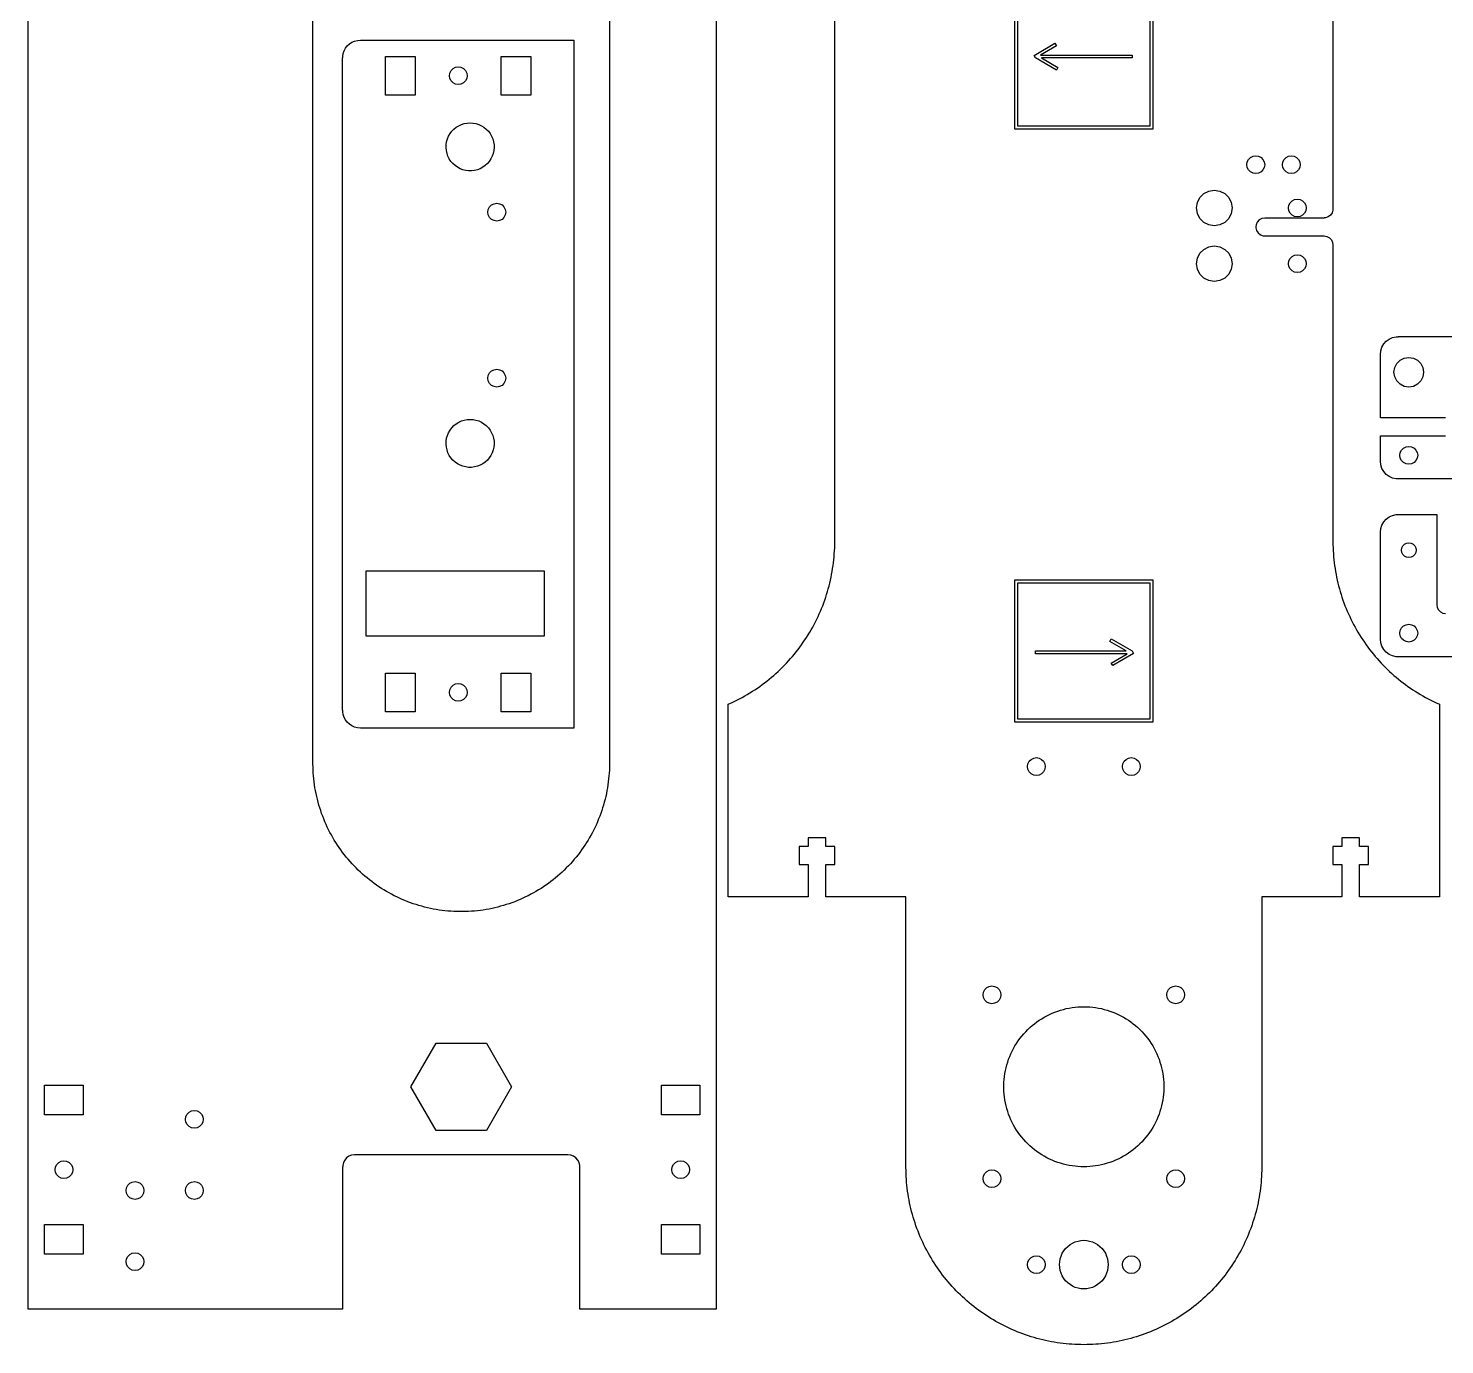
# Model space of a CAD drawing. Extents: x 0 to 1394, y 0 to 480.
# Drawn here: x 905.1 to 1144, y 5.1 to 227.1 of the extents above; entities that cross this region are included whole.
import ezdxf

# ---------------------------------------------------------------- set-up
doc = ezdxf.new("R2010")
doc.units = 0
doc.layers.add('Layer_1', color=7, linetype='CONTINUOUS')

msp = doc.modelspace()

# ---------------------------------------------------------------- linework, layer by layer
at = {"layer": 'Layer_1', "color": 7}
for points in [[(905.141107, 11.137237), (905.141107, 433.137251), (958.141114, 433.137251), (958.141114, 409.137251), (958.156072, 409.137251), (958.1561, 408.89625), (958.271106, 408.428252), (958.495106, 408.00125), (958.815089, 407.640251), (959.212091, 407.36625), (959.662094, 407.195251), (960.14111, 407.137252), (996.141095, 407.137252), (996.621098, 407.195251), (997.071102, 407.36625), (997.471095, 407.640251), (997.791107, 408.00125), (998.011099, 408.428252), (998.1311, 408.89625), (998.1311, 409.137251), (998.140978, 409.137251)], [(998.141091, 409.137251), (998.141091, 433.137251), (1021.141101, 433.137251), (1021.141101, 11.137237), (998.141091, 11.137237), (998.141091, 35.137245), (998.131213, 35.137245)], [(953.141096, 103.038247), (953.141096, 103.163243), (953.141096, 341.11125)], [(1003.141109, 341.485251), (1003.141109, 341.11125), (1003.141109, 103.163243), (1003.141109, 103.038247), (1003.131231, 102.540237)], [(1125.141091, 304.01225), (1125.141091, 303.63725), (1125.141091, 196.63725), (1125.141091, 196.63725), (1125.141091, 196.56725), (1125.141091, 196.496251), (1125.02109, 196.034251), (1124.751116, 195.62125), (1124.361113, 195.31825), (1123.901091, 195.157251), (1123.651098, 195.157251), (1123.651098, 195.137241), (1113.65109, 195.13725), (1113.161096, 195.056252), (1112.731102, 194.821251), (1112.391109, 194.457249), (1112.201117, 194.005251), (1112.171089, 193.63725), (1112.161211, 193.51325)], [(1041.141089, 140.51225), (1041.141089, 140.637246), (1041.141089, 250.637252), (1041.150967, 250.637252)], [(958.151105, 222.137252), (958.151105, 222.385252), (958.23309, 222.873251), (958.394098, 223.342251), (958.630092, 223.77825), (958.934102, 224.169252), (959.298112, 224.50425), (959.713092, 224.775251), (960.167103, 224.974252), (960.647106, 225.096251), (961.141108, 225.137252), (997.141093, 225.137252), (997.141093, 109.137238), (961.141108, 109.137238), (960.647106, 109.178245), (960.167103, 109.30025), (959.713092, 109.499245), (959.298112, 109.770263), (958.934102, 110.105261), (958.630092, 110.496251), (958.394098, 110.932256), (958.23309, 111.401253), (958.151105, 111.889244), (958.151105, 112.137261), (958.141227, 112.137261)], [(958.141114, 112.137261), (958.141114, 222.137252), (958.150992, 222.137252)], [(965.391093, 215.887252), (965.391093, 222.38725), (970.391111, 222.38725), (970.391111, 215.887252), (965.391093, 215.887252)], [(984.891096, 215.887252), (984.891096, 222.38725), (989.891114, 222.38725), (989.891114, 215.887252), (984.891096, 215.887252)], [(976.141106, 219.13725), (976.214089, 219.601251), (976.42711, 220.019251), (976.759117, 220.351251), (977.177116, 220.56425), (977.641089, 220.637252), (978.105091, 220.56425), (978.52309, 220.351251), (978.855096, 220.019251), (979.06809, 219.601251), (979.1411, 219.13725), (979.06809, 218.673251), (978.855096, 218.255252), (978.52309, 217.923251), (978.105091, 217.710252), (977.641089, 217.63725), (977.177116, 217.710252), (976.759117, 217.923251), (976.42711, 218.255252), (976.214089, 218.673251), (976.141106, 219.13725)], [(975.593116, 207.012252), (975.608073, 207.511252), (975.685092, 208.00325), (975.821095, 208.483251), (976.01611, 208.942251), (976.265115, 209.374252), (976.565089, 209.77225), (976.913097, 210.130252), (977.301096, 210.44325), (977.725107, 210.705251), (978.178102, 210.914251), (978.65311, 211.065251), (979.143104, 211.156251), (979.641114, 211.18725), (980.139095, 211.156251), (980.629117, 211.065251), (981.104097, 210.914251), (981.557092, 210.705251), (981.981103, 210.44325), (982.369102, 210.130252), (982.71711, 209.77225), (983.017112, 209.374252), (983.266089, 208.942251), (983.461104, 208.483251), (983.597107, 208.00325), (983.674097, 207.511252), (983.689055, 207.012252), (983.643109, 206.516252), (983.536091, 206.02925), (983.371104, 205.558252), (983.148092, 205.11225), (982.873094, 204.696252), (982.549103, 204.318252), (982.180098, 203.982249), (981.773105, 203.69425), (981.334108, 203.45825), (980.869091, 203.278252), (980.385108, 203.15625), (979.89009, 203.09525), (979.392109, 203.09525), (978.897091, 203.15625), (978.413108, 203.278252), (977.948091, 203.45825), (977.509094, 203.69425), (977.102101, 203.982249), (976.733096, 204.318252), (976.409105, 204.696252), (976.134107, 205.11225), (975.911095, 205.558252), (975.746108, 206.02925), (975.63909, 206.516252), (975.593116, 207.012252)], [(1110.641106, 204.137252), (1110.711097, 204.60125), (1110.931117, 205.01925), (1111.261091, 205.35125), (1111.681094, 205.564252), (1112.141117, 205.637251), (1112.601111, 205.564252), (1113.021114, 205.35125), (1113.351116, 205.01925), (1113.571108, 204.60125), (1113.6411, 204.137252), (1113.571108, 203.67325), (1113.351116, 203.255251), (1113.021114, 202.92325), (1112.601111, 202.710251), (1112.141117, 202.637252), (1111.681094, 202.710251), (1111.261091, 202.92325), (1110.931117, 203.255251), (1110.711097, 203.67325), (1110.641106, 204.137252)], [(1116.641094, 204.137252), (1116.711113, 204.60125), (1116.931105, 205.01925), (1117.261108, 205.35125), (1117.681111, 205.564252), (1118.141105, 205.637251), (1118.601099, 205.564252), (1119.021102, 205.35125), (1119.351104, 205.01925), (1119.571096, 204.60125), (1119.641116, 204.137252), (1119.571096, 203.67325), (1119.351104, 203.255251), (1119.021102, 202.92325), (1118.601099, 202.710251), (1118.141105, 202.637252), (1117.681111, 202.710251), (1117.261108, 202.92325), (1116.931105, 203.255251), (1116.711113, 203.67325), (1116.641094, 204.137252)], [(1102.141108, 196.837252), (1102.29111, 197.76425), (1102.711113, 198.600252), (1103.381108, 199.26425), (1104.211096, 199.690251), (1105.141102, 199.837252), (1106.071109, 199.690251), (1106.901097, 199.26425), (1107.571092, 198.600252), (1107.991095, 197.76425), (1108.141096, 196.837252), (1107.991095, 195.910251), (1107.571092, 195.074252), (1106.901097, 194.410251), (1106.071109, 193.984251), (1105.141102, 193.837252), (1104.211096, 193.984251), (1103.381108, 194.410251), (1102.711113, 195.074252), (1102.29111, 195.910251), (1102.141108, 196.837252)], [(1117.641092, 196.837252), (1117.711111, 197.301251), (1117.931103, 197.71925), (1118.261106, 198.051251), (1118.681109, 198.264252), (1119.141103, 198.337252), (1119.601097, 198.264252), (1120.0211, 198.051251), (1120.351102, 197.71925), (1120.571094, 197.301251), (1120.641114, 196.837252), (1120.571094, 196.37325), (1120.351102, 195.955251), (1120.0211, 195.623251), (1119.601097, 195.410252), (1119.141103, 195.337249), (1118.681109, 195.410252), (1118.261106, 195.623251), (1117.931103, 195.955251), (1117.711111, 196.37325), (1117.641092, 196.837252)], [(982.641108, 196.137251), (982.71409, 196.601252), (982.927112, 197.019251), (983.25909, 197.351252), (983.677117, 197.564251), (984.14109, 197.63725), (984.605092, 197.564251), (985.023091, 197.351252), (985.355098, 197.019251), (985.568091, 196.601252), (985.641102, 196.137251), (985.568091, 195.673252), (985.355098, 195.25525), (985.023091, 194.923252), (984.605092, 194.71025), (984.14109, 194.637251), (983.677117, 194.71025), (983.25909, 194.923252), (982.927112, 195.25525), (982.71409, 195.673252), (982.641108, 196.137251)], [(1112.161098, 193.51325), (1112.281099, 193.034257), (1112.551101, 192.621253), (1112.941104, 192.318259), (1113.401098, 192.157251), (1113.65109, 192.157251), (1113.65109, 192.137213), (1123.651098, 192.137242), (1124.141093, 192.056244), (1124.571115, 191.821266), (1124.911108, 191.457255), (1125.1011, 191.005248), (1125.141091, 190.637259), (1125.141091, 190.637259), (1125.141091, 140.637246), (1125.141091, 140.51225), (1125.150968, 140.012265)], [(1102.141108, 187.437254), (1102.29111, 188.364241), (1102.711113, 189.20024), (1103.381108, 189.864252), (1104.211096, 190.290238), (1105.141102, 190.437248), (1106.071109, 190.290238), (1106.901097, 189.864252), (1107.571092, 189.20024), (1107.991095, 188.364241), (1108.141096, 187.437254), (1107.991095, 186.510239), (1107.571092, 185.67424), (1106.901097, 185.010256), (1106.071109, 184.584241), (1105.141102, 184.43726), (1104.211096, 184.584241), (1103.381108, 185.010256), (1102.711113, 185.67424), (1102.29111, 186.510239), (1102.141108, 187.437254)], [(1117.641092, 187.437254), (1117.711111, 187.901255), (1117.931103, 188.319255), (1118.261106, 188.651261), (1118.681109, 188.864254), (1119.141103, 188.937265), (1119.601097, 188.864254), (1120.0211, 188.651261), (1120.351102, 188.319255), (1120.571094, 187.901255), (1120.641114, 187.437254), (1120.571094, 186.973252), (1120.351102, 186.555253), (1120.0211, 186.223247), (1119.601097, 186.010254), (1119.141103, 185.937243), (1118.681109, 186.010254), (1118.261106, 186.223247), (1117.931103, 186.555253), (1117.711111, 186.973252), (1117.641092, 187.437254)], [(1144.141109, 161.437249), (1133.141103, 161.437249), (1133.141103, 172.137253), (1133.211094, 172.761247), (1133.401114, 173.357244), (1133.711107, 173.900239), (1134.13111, 174.366245), (1134.641114, 174.73525), (1135.21109, 174.990238), (1135.831104, 175.121245), (1136.141097, 175.121245), (1136.141097, 175.137332), (1149.141099, 175.137247)], [(982.641108, 168.137261), (982.71409, 168.601263), (982.927112, 169.019262), (983.25909, 169.35124), (983.677117, 169.564262), (984.14109, 169.637244), (984.605092, 169.564262), (985.023091, 169.35124), (985.355098, 169.019262), (985.568091, 168.601263), (985.641102, 168.137261), (985.568091, 167.67326), (985.355098, 167.255261), (985.023091, 166.923254), (984.605092, 166.710261), (984.14109, 166.63725), (983.677117, 166.710261), (983.25909, 166.923254), (982.927112, 167.255261), (982.71409, 167.67326), (982.641108, 168.137261)], [(1135.441101, 169.137259), (1135.561102, 169.910238), (1135.921105, 170.606254), (1136.471099, 171.160257), (1137.171095, 171.515236), (1137.94111, 171.63724), (1138.711097, 171.515236), (1139.411093, 171.160257), (1139.961116, 170.606254), (1140.32109, 169.910238), (1140.441091, 169.137259), (1140.32109, 168.364253), (1139.961116, 167.668265), (1139.411093, 167.114262), (1138.711097, 166.759255), (1137.94111, 166.63725), (1137.171095, 166.759255), (1136.471099, 167.114262), (1135.921105, 167.668265), (1135.561102, 168.364253), (1135.441101, 169.137259)], [(975.593116, 157.012259), (975.608073, 157.511256), (975.685092, 158.003254), (975.821095, 158.483258), (976.01611, 158.942236), (976.265115, 159.374261), (976.565089, 159.772251), (976.913097, 160.13025), (977.301096, 160.443263), (977.725107, 160.70525), (978.178102, 160.914263), (978.65311, 161.065252), (979.143104, 161.156241), (979.641114, 161.187257), (980.139095, 161.156241), (980.629117, 161.065252), (981.104097, 160.914263), (981.557092, 160.70525), (981.981103, 160.443263), (982.369102, 160.13025), (982.71711, 159.772251), (983.017112, 159.374261), (983.266089, 158.942236), (983.461104, 158.483258), (983.597107, 158.003254), (983.674097, 157.511256), (983.689055, 157.012259), (983.643109, 156.516253), (983.536091, 156.029251), (983.371104, 155.55825), (983.148092, 155.112254), (982.873094, 154.696259), (982.549103, 154.31825), (982.180098, 153.982265), (981.773105, 153.694257), (981.334108, 153.458263), (980.869091, 153.278261), (980.385108, 153.156257), (979.89009, 153.09524), (979.392109, 153.09524), (978.897091, 153.156257), (978.413108, 153.278261), (977.948091, 153.458263), (977.509094, 153.694257), (977.102101, 153.982265), (976.733096, 154.31825), (976.409105, 154.696259), (976.134107, 155.112254), (975.911095, 155.55825), (975.746108, 156.029251), (975.63909, 156.516253), (975.593116, 157.012259)], [(1133.141103, 154.137261), (1133.141103, 158.437255), (1144.141109, 158.437255)], [(1136.441099, 155.137259), (1136.51109, 155.601261), (1136.731111, 156.01926), (1137.061113, 156.351266), (1137.481116, 156.564259), (1137.94111, 156.637242), (1138.401104, 156.564259), (1138.821107, 156.351266), (1139.15111, 156.01926), (1139.371102, 155.601261), (1139.441093, 155.137259), (1139.371102, 154.673258), (1139.15111, 154.255258), (1138.821107, 153.923252), (1138.401104, 153.710259), (1137.94111, 153.637248), (1137.481116, 153.710259), (1137.061113, 153.923252), (1136.731111, 154.255258), (1136.51109, 154.673258), (1136.441099, 155.137259)], [(1149.141099, 151.137154), (1136.141097, 151.137239), (1136.141097, 151.153326), (1135.831104, 151.153241), (1135.21109, 151.284249), (1134.641114, 151.539236), (1134.13111, 151.908242), (1133.711107, 152.374247), (1133.401114, 152.917243), (1133.211094, 153.51324), (1133.141103, 154.137261)], [(1133.141103, 124.137265), (1133.141103, 142.137257), (1133.211094, 142.76125), (1133.401114, 143.357247), (1133.711107, 143.900243), (1134.13111, 144.366248), (1134.641114, 144.735254), (1135.21109, 144.990241), (1135.831104, 145.121249), (1136.141097, 145.121249), (1136.141097, 145.137336), (1142.671098, 145.137251), (1142.641098, 144.93724), (1142.641098, 129.937242), (1142.711089, 129.47324), (1142.93111, 129.055241), (1143.261112, 128.723263), (1143.681115, 128.510242), (1144.141109, 128.437259)], [(1023.141097, 80.637253), (1023.141097, 113.143242), (1023.281108, 113.204258), (1023.741102, 113.410252), (1024.191105, 113.623245), (1024.641108, 113.845241), (1025.081093, 114.073249), (1025.521105, 114.309243), (1025.96109, 114.553252), (1026.391112, 114.803245), (1026.821106, 115.061252), (1027.241109, 115.326259), (1027.661112, 115.598265), (1028.081115, 115.877241), (1028.491099, 116.162257), (1028.901112, 116.455261), (1029.291114, 116.754247), (1029.691108, 117.06026), (1030.081111, 117.373245), (1030.471114, 117.691253), (1030.851098, 118.017248), (1031.221091, 118.348238), (1031.591113, 118.686255), (1031.951115, 119.030256), (1032.31109, 119.38024), (1032.661102, 119.735247), (1033.011114, 120.097254), (1033.341116, 120.464255), (1033.681109, 120.83724), (1034.011112, 121.215249), (1034.321105, 121.59924), (1034.641116, 121.988255), (1034.951109, 122.382266), (1035.251112, 122.782259), (1035.541095, 123.186261), (1035.831106, 123.595257), (1036.111099, 124.009249), (1036.381101, 124.427248), (1036.651103, 124.850243), (1036.911114, 125.278261), (1037.161107, 125.709243), (1037.411099, 126.145248), (1037.651101, 126.58526), (1037.881112, 127.028265), (1038.101104, 127.476236), (1038.311106, 127.927255), (1038.521108, 128.382254), (1038.72109, 128.840244), (1038.921101, 129.301254), (1039.101102, 129.765256), (1039.281104, 130.233237), (1039.451114, 130.703249), (1039.611106, 131.176254), (1039.761107, 131.65225), (1039.911108, 132.131237), (1040.051091, 132.611241), (1040.18111, 133.094236), (1040.301111, 133.579263), (1040.411093, 134.066238), (1040.521104, 134.555244), (1040.611104, 135.045238), (1040.701105, 135.537236), (1040.781115, 136.03025), (1040.861097, 136.52524), (1040.921097, 137.021245), (1040.981098, 137.518239), (1041.021117, 138.01526), (1041.061108, 138.514257), (1041.101098, 139.013255), (1041.121136, 139.512252), (1041.130986, 140.012265)], [(1041.131099, 140.012265), (1041.140976, 140.51225)], [(1125.1611, 139.512252), (1125.181138, 139.013255), (1125.221101, 138.514257), (1125.261092, 138.01526), (1125.301111, 137.518239), (1125.361111, 137.021245), (1125.421112, 136.52524), (1125.501093, 136.03025), (1125.581103, 135.537236), (1125.671104, 135.045238), (1125.761105, 134.555244), (1125.871115, 134.066238), (1125.981097, 133.579263), (1126.101098, 133.094236), (1126.231089, 132.611241), (1126.3711, 132.131237), (1126.521101, 131.65225), (1126.671102, 131.176254), (1126.831094, 130.703249), (1127.001104, 130.233237), (1127.181106, 129.765256), (1127.361107, 129.301254), (1127.56109, 128.840244), (1127.761101, 128.382254), (1127.971102, 127.927255), (1128.181104, 127.476236), (1128.401096, 127.028265), (1128.641098, 126.58526), (1128.871109, 126.145248), (1129.121101, 125.709243), (1129.371094, 125.278261), (1129.631105, 124.850243), (1129.901107, 124.427248), (1130.171109, 124.009249), (1130.451102, 123.595257), (1130.741113, 123.186261), (1131.031097, 122.782259), (1131.331099, 122.382238), (1131.641092, 121.988255), (1131.961104, 121.59924), (1132.271096, 121.215249), (1132.601099, 120.83724), (1132.941092, 120.464255), (1133.271094, 120.097254), (1133.621106, 119.735247), (1133.97109, 119.38024), (1134.331093, 119.030256), (1134.691096, 118.686255), (1135.061117, 118.348238), (1135.43111, 118.017248), (1135.811094, 117.691253), (1136.201097, 117.373245), (1136.5911, 117.06026), (1136.991094, 116.754247), (1137.391116, 116.455261), (1137.791109, 116.162257), (1138.201093, 115.877241), (1138.621096, 115.598265), (1139.0411, 115.326259), (1139.461103, 115.061252), (1139.891096, 114.803245), (1140.32109, 114.553252), (1140.761103, 114.309243), (1141.201116, 114.073249), (1141.6411, 113.845241), (1142.091103, 113.623245), (1142.541107, 113.410252), (1143.001101, 113.204258), (1143.141111, 113.143242), (1143.141111, 80.637253), (1129.641096, 80.637253), (1129.641096, 86.137256), (1131.141107, 86.137256), (1131.141107, 89.13725), (1129.641096, 89.13725), (1129.641096, 90.637261), (1126.641102, 90.637261), (1126.641102, 89.13725), (1125.141091, 89.13725), (1125.141091, 86.137256), (1126.641102, 86.137256), (1126.641102, 80.637253), (1113.141115, 80.637253), (1113.141115, 35.012249), (1113.131237, 34.512236)], [(1125.15111, 140.012265), (1125.160987, 139.512252)], [(1136.691092, 139.137263), (1136.751092, 139.523258), (1136.931093, 139.872254), (1137.211114, 140.148239), (1137.551107, 140.326237), (1137.94111, 140.387253), (1138.331113, 140.326237), (1138.681097, 140.148239), (1138.951099, 139.872254), (1139.1311, 139.523258), (1139.191101, 139.137263), (1139.1311, 138.751239), (1138.951099, 138.402243), (1138.681097, 138.126258), (1138.331113, 137.948261), (1137.94111, 137.887244), (1137.551107, 137.948261), (1137.211114, 138.126258), (1136.931093, 138.402243), (1136.751092, 138.751239), (1136.691092, 139.137263)], [(962.141106, 124.63725), (962.141106, 135.637256), (992.141103, 135.637256), (992.141103, 124.63725), (962.141106, 124.63725)], [(1136.441099, 125.137263), (1136.51109, 125.601236), (1136.731111, 126.019235), (1137.061113, 126.351242), (1137.481116, 126.564263), (1137.94111, 126.637246), (1138.401104, 126.564263), (1138.821107, 126.351242), (1139.15111, 126.019235), (1139.371102, 125.601236), (1139.441093, 125.137263), (1139.371102, 124.673261), (1139.15111, 124.255262), (1138.821107, 123.923256), (1138.401104, 123.710263), (1137.94111, 123.637252), (1137.481116, 123.710263), (1137.061113, 123.923256), (1136.731111, 124.255262), (1136.51109, 124.673261), (1136.441099, 125.137263)], [(1149.141099, 121.137158), (1136.141097, 121.137243), (1136.141097, 121.153329), (1135.831104, 121.153245), (1135.21109, 121.284252), (1134.641114, 121.53924), (1134.13111, 121.908245), (1133.711107, 122.374251), (1133.401114, 122.917246), (1133.211094, 123.513243), (1133.141103, 124.137265)], [(965.391093, 111.88724), (965.391093, 118.387241), (970.391111, 118.387241), (970.391111, 111.88724), (965.391093, 111.88724)], [(984.891096, 111.88724), (984.891096, 118.387241), (989.891114, 118.387241), (989.891114, 111.88724), (984.891096, 111.88724)], [(976.141106, 115.137255), (976.214089, 115.601256), (976.42711, 116.019255), (976.759117, 116.351262), (977.177116, 116.564255), (977.641089, 116.637237), (978.105091, 116.564255), (978.52309, 116.351262), (978.855096, 116.019255), (979.06809, 115.601256), (979.1411, 115.137255), (979.06809, 114.673253), (978.855096, 114.255254), (978.52309, 113.923247), (978.105091, 113.710254), (977.641089, 113.637243), (977.177116, 113.710254), (976.759117, 113.923247), (976.42711, 114.255254), (976.214089, 114.673253), (976.141106, 115.137255)], [(977.393101, 78.174243), (976.895091, 78.194281), (976.39711, 78.224253), (975.900117, 78.264244), (975.404111, 78.313238), (974.909094, 78.373238), (974.415092, 78.442241), (973.923094, 78.521264), (973.432112, 78.611236), (972.943105, 78.709252), (972.45709, 78.818246), (971.972092, 78.936243), (971.490112, 79.064259), (971.011097, 79.20125), (970.534113, 79.348259), (970.061108, 79.50526), (969.590108, 79.671263), (969.124102, 79.846241), (968.660101, 80.030249), (968.201095, 80.224249), (967.745108, 80.427251), (967.294117, 80.639257), (966.847105, 80.860237), (966.404101, 81.08926), (965.966092, 81.328246), (965.533107, 81.575247), (965.105117, 81.831251), (964.682094, 82.095241), (964.265111, 82.368263), (963.853094, 82.649243), (963.446102, 82.938239), (963.046108, 83.23525), (962.65111, 83.540247), (962.263111, 83.85326), (961.881095, 84.173243), (961.506106, 84.501242), (961.137101, 84.837256), (960.775094, 85.180241), (960.419099, 85.529237), (960.071091, 85.886248), (959.73011, 86.250258), (959.3961, 86.621239), (959.070105, 86.99826), (958.752097, 87.382251), (958.441116, 87.771266), (958.138094, 88.167252), (957.843116, 88.56925), (957.556096, 88.977258), (957.277091, 89.39125), (957.006101, 89.809249), (956.744114, 90.234248), (956.490114, 90.663254), (956.245089, 91.097255), (956.009095, 91.536252), (955.782103, 91.980244), (955.563099, 92.428243), (955.353097, 92.881238), (955.153115, 93.337253), (954.961091, 93.798263), (954.779114, 94.262236), (954.606112, 94.730245), (954.4431, 95.201246), (954.289091, 95.675238), (954.144114, 96.15225), (954.009099, 96.632254), (953.884102, 97.115249), (953.768109, 97.600248), (953.662106, 98.087251), (953.565107, 98.576257), (953.479114, 99.068255), (953.402095, 99.560253), (953.335096, 100.054255), (953.278115, 100.55026), (953.231097, 101.046238), (953.194097, 101.543259), (953.166157, 102.04124), (953.149168, 102.540237), (953.141209, 103.038247)], [(1073.641095, 102.637237), (1073.711114, 103.101239), (1073.931106, 103.519238), (1074.261109, 103.851244), (1074.681112, 104.064237), (1075.141106, 104.137248), (1075.6011, 104.064237), (1076.021103, 103.851244), (1076.351106, 103.519238), (1076.571098, 103.101239), (1076.641117, 102.637237), (1076.571098, 102.173236), (1076.351106, 101.755236), (1076.021103, 101.423258), (1075.6011, 101.210265), (1075.141106, 101.137254), (1074.681112, 101.210237), (1074.261109, 101.423258), (1073.931106, 101.755236), (1073.711114, 102.173236), (1073.641095, 102.637237)], [(1089.641091, 102.637237), (1089.71111, 103.101239), (1089.931103, 103.519238), (1090.261105, 103.851244), (1090.681108, 104.064237), (1091.141102, 104.137248), (1091.601096, 104.064237), (1092.021099, 103.851244), (1092.351102, 103.519238), (1092.571094, 103.101239), (1092.641113, 102.637237), (1092.571094, 102.173236), (1092.351102, 101.755236), (1092.021099, 101.423258), (1091.601096, 101.210265), (1091.141102, 101.137254), (1090.681108, 101.210237), (1090.261105, 101.423258), (1089.931103, 101.755236), (1089.71111, 102.173236), (1089.641091, 102.637237)], [(1003.121099, 102.04124), (1003.091099, 101.543259), (1003.051108, 101.046238), (1003.001098, 100.55026), (1002.951089, 100.054255), (1002.881098, 99.560253), (1002.801116, 99.068255), (1002.721106, 98.576257), (1002.621114, 98.087251), (1002.511104, 97.600248), (1002.401094, 97.115249), (1002.271102, 96.632254), (1002.141111, 96.15225), (1001.99111, 95.675238), (1001.841109, 95.201246), (1001.671098, 94.730245), (1001.501116, 94.262236), (1001.321114, 93.798263), (1001.131094, 93.337253), (1000.931111, 92.881238), (1000.72111, 92.428243), (1000.501089, 91.980244), (1000.271106, 91.536252), (1000.041095, 91.097255), (999.791103, 90.663254), (999.54111, 90.234248), (999.271108, 89.809249), (999.001106, 89.39125), (998.731104, 88.977258), (998.441093, 88.56925), (998.141091, 88.167252), (997.841117, 87.771266), (997.531096, 87.382251), (997.211112, 86.99826), (996.8911, 86.621239), (996.551107, 86.250258), (996.211114, 85.886248), (995.861102, 85.529237), (995.51109, 85.180241), (995.141097, 84.837256), (994.771103, 84.501242), (994.40111, 84.173243), (994.021098, 83.85326), (993.631095, 83.540247), (993.241092, 83.23525), (992.841098, 82.938239), (992.431114, 82.649243), (992.021102, 82.368263), (991.601099, 82.095241), (991.181096, 81.831251), (990.751102, 81.575247), (990.321108, 81.328246), (989.878104, 81.08926), (989.4351, 80.860237), (988.988116, 80.639257), (988.537097, 80.427251), (988.08111, 80.224249), (987.622104, 80.030249), (987.158102, 79.846241), (986.692097, 79.671263), (986.221096, 79.50526), (985.748092, 79.348259), (985.271108, 79.20125), (984.792092, 79.064259), (984.310113, 78.936243), (983.825114, 78.818246), (983.3391, 78.709252), (982.850093, 78.611236), (982.359111, 78.521264), (981.867113, 78.442241), (981.373111, 78.373238), (980.878094, 78.313238), (980.382116, 78.264244), (979.885095, 78.224253), (979.387114, 78.194253), (978.889104, 78.174215), (978.390107, 78.164365)], [(1003.13109, 102.540237), (1003.121212, 102.04124)], [(1053.141094, 35.012249), (1053.141094, 35.137245), (1053.141094, 80.637253), (1039.641106, 80.637253), (1039.641106, 86.137256), (1041.141089, 86.137256), (1041.141089, 89.13725), (1039.641106, 89.13725), (1039.641106, 90.637261), (1036.641112, 90.637261), (1036.641112, 89.13725), (1035.141101, 89.13725), (1035.141101, 86.137256), (1036.641112, 86.137256), (1036.641112, 80.637253), (1023.141097, 80.637253)], [(978.390107, 78.164253), (977.892098, 78.164253), (977.393101, 78.17413)], [(1066.141096, 64.137244), (1066.211115, 64.601245), (1066.431107, 65.019245), (1066.76111, 65.351251), (1067.181113, 65.564244), (1067.641107, 65.637255), (1068.101101, 65.564244), (1068.521104, 65.351251), (1068.851106, 65.019245), (1069.071099, 64.601245), (1069.14109, 64.137244), (1069.071099, 63.673242), (1068.851106, 63.255243), (1068.521104, 62.923237), (1068.101101, 62.710243), (1067.641107, 62.637261), (1067.181113, 62.710243), (1066.76111, 62.923237), (1066.431107, 63.255243), (1066.211115, 63.673242), (1066.141096, 64.137244)], [(1097.14109, 64.137244), (1097.21111, 64.601245), (1097.431102, 65.019245), (1097.761104, 65.351251), (1098.181107, 65.564244), (1098.641101, 65.637255), (1099.101095, 65.564244), (1099.521098, 65.351251), (1099.851101, 65.019245), (1100.071093, 64.601245), (1100.141112, 64.137244), (1100.071093, 63.673242), (1099.851101, 63.255243), (1099.521098, 62.923237), (1099.101095, 62.710243), (1098.641101, 62.637261), (1098.181107, 62.710243), (1097.761104, 62.923237), (1097.431102, 63.255243), (1097.21111, 63.673242), (1097.14109, 64.137244)], [(1069.641103, 48.388256), (1069.641103, 48.886237), (1069.661141, 49.385262), (1069.701103, 49.883243), (1069.751113, 50.378261), (1069.831095, 50.872263), (1069.921096, 51.362257), (1070.031106, 51.84926), (1070.161097, 52.331239), (1070.301108, 52.809239), (1070.4611, 53.280239), (1070.641101, 53.746245), (1070.841112, 54.204263), (1071.051113, 54.654238), (1071.291115, 55.097243), (1071.531089, 55.531244), (1071.7911, 55.955255), (1072.071093, 56.369246), (1072.371095, 56.773247), (1072.681116, 57.165254), (1073.0011, 57.546254), (1073.331102, 57.91526), (1073.681114, 58.271255), (1074.041117, 58.614239), (1074.421101, 58.943254), (1074.811104, 59.258242), (1075.211097, 59.559261), (1075.611091, 59.844249), (1076.031094, 60.115238), (1076.461116, 60.370254), (1076.9011, 60.608252), (1077.351104, 60.831236), (1077.801107, 61.037258), (1078.261101, 61.225247), (1078.731114, 61.397261), (1079.211089, 61.551241), (1079.691093, 61.68826), (1080.171096, 61.806257), (1080.66109, 61.907265), (1081.151113, 61.990238), (1081.651098, 62.054246), (1082.141092, 62.100248), (1082.641105, 62.128188), (1083.14109, 62.137276), (1083.641103, 62.128217), (1084.141116, 62.100305), (1084.63111, 62.054246), (1085.131095, 61.990238), (1085.62109, 61.907265), (1086.111112, 61.806257), (1086.591116, 61.68826), (1087.071091, 61.551241), (1087.551094, 61.397261), (1088.021107, 61.225247), (1088.481101, 61.037258), (1088.931105, 60.831236), (1089.381108, 60.608252), (1089.821092, 60.370254), (1090.251114, 60.115238), (1090.671089, 59.844249), (1091.071111, 59.559261), (1091.471105, 59.258242), (1091.861108, 58.943254), (1092.241092, 58.614239), (1092.601094, 58.271255), (1092.951106, 57.91526), (1093.281109, 57.546254), (1093.601092, 57.165254), (1093.911113, 56.773247), (1094.211116, 56.369246), (1094.491108, 55.955255), (1094.751091, 55.531244), (1094.991093, 55.097243), (1095.231095, 54.654238), (1095.441096, 54.204263), (1095.641107, 53.746245), (1095.821109, 53.280239), (1095.9811, 52.809239), (1096.131102, 52.331239), (1096.251102, 51.84926), (1096.361113, 51.362257), (1096.451113, 50.872263), (1096.531095, 50.378261), (1096.581105, 49.883243), (1096.621096, 49.385262), (1096.641134, 48.886237), (1096.641105, 48.388256), (1096.621068, 47.889259), (1096.581105, 47.391249), (1096.531095, 46.89626), (1096.451113, 46.402258), (1096.361113, 45.912236), (1096.251102, 45.425261), (1096.131102, 44.943254), (1095.9811, 44.465254), (1095.821109, 43.994253), (1095.641107, 43.528248), (1095.441096, 43.070258), (1095.231095, 42.620255), (1094.991093, 42.17725), (1094.751091, 41.743249), (1094.491108, 41.319238), (1094.211116, 40.905247), (1093.911113, 40.501245), (1093.601092, 40.109239), (1093.281109, 39.728239), (1092.951106, 39.359261), (1092.601094, 39.003238), (1092.241092, 38.660253), (1091.861108, 38.331239), (1091.471105, 38.016251), (1091.071111, 37.715261), (1090.671089, 37.430244), (1090.251114, 37.159255), (1089.821092, 36.904239), (1089.381108, 36.666241), (1088.931105, 36.443257), (1088.481101, 36.237263), (1088.021107, 36.049246), (1087.551094, 35.87726), (1087.071091, 35.723251), (1086.591116, 35.586261), (1086.111112, 35.468235), (1085.62109, 35.367256), (1085.131095, 35.284255), (1084.63111, 35.220247), (1084.141116, 35.174245), (1083.641103, 35.146305), (1083.14109, 35.137217), (1082.641105, 35.146276), (1082.141092, 35.174188), (1081.651098, 35.220247), (1081.151113, 35.284255), (1080.66109, 35.367256), (1080.171096, 35.468235), (1079.691093, 35.586261), (1079.211089, 35.723251), (1078.731114, 35.87726), (1078.261101, 36.049246), (1077.801107, 36.237263), (1077.351104, 36.443257), (1076.9011, 36.666241), (1076.461116, 36.904239), (1076.031094, 37.159255), (1075.611091, 37.430244), (1075.211097, 37.715261), (1074.811104, 38.016251), (1074.421101, 38.331239), (1074.041117, 38.660253), (1073.681114, 39.003238), (1073.331102, 39.359261), (1073.0011, 39.728239), (1072.681116, 40.109239), (1072.371095, 40.501245), (1072.071093, 40.905247), (1071.7911, 41.319238), (1071.531089, 41.743249), (1071.291115, 42.17725), (1071.051113, 42.620255), (1070.841112, 43.070258), (1070.641101, 43.528248), (1070.4611, 43.994253), (1070.301108, 44.465254), (1070.161097, 44.943254), (1070.031106, 45.425261), (1069.921096, 45.912236), (1069.831095, 46.402258), (1069.751113, 46.89626), (1069.701103, 47.391249), (1069.661112, 47.889259), (1069.641075, 48.388256)], [(969.641105, 48.637261), (973.89109, 55.998237), (982.391115, 55.998237), (986.6411, 48.637261), (982.391115, 41.276256), (973.89109, 41.276256), (969.641105, 48.637261)], [(907.891109, 43.907244), (907.891109, 48.907263), (914.39111, 48.907263), (914.39111, 43.907244), (907.891109, 43.907244)], [(1011.891098, 43.907244), (1011.891098, 48.907263), (1018.3911, 48.907263), (1018.3911, 43.907244), (1011.891098, 43.907244)], [(931.641097, 43.137257), (931.714108, 43.601259), (931.927101, 44.019258), (932.259107, 44.351236), (932.677106, 44.564258), (933.141108, 44.63724), (933.605109, 44.564258), (934.023109, 44.351236), (934.355115, 44.019258), (934.568108, 43.601259), (934.641091, 43.137257), (934.568108, 42.673256), (934.355115, 42.255257), (934.023109, 41.92325), (933.605109, 41.710257), (933.141108, 41.637246), (932.677106, 41.710257), (932.259107, 41.92325), (931.927101, 42.255257), (931.714108, 42.673256), (931.641097, 43.137257)], [(998.1311, 35.137245), (998.1311, 35.378263), (998.011099, 35.846244), (997.791107, 36.273246), (997.471095, 36.634237), (997.071102, 36.908246), (996.621098, 37.079245), (996.141095, 37.137241), (960.14111, 37.137241), (959.662094, 37.079245), (959.212091, 36.908246), (958.815089, 36.634237), (958.495106, 36.273246), (958.271106, 35.846244), (958.1561, 35.378263), (958.1561, 35.137245), (958.141142, 35.137245), (958.141114, 11.137237), (905.141107, 11.137237)], [(909.641112, 34.650243), (909.714095, 35.114244), (909.927116, 35.532243), (910.259094, 35.86425), (910.677094, 36.077243), (911.141095, 36.150254), (911.605097, 36.077243), (912.023096, 35.86425), (912.355102, 35.532243), (912.568096, 35.114244), (912.641106, 34.650243), (912.568096, 34.186241), (912.355102, 33.768242), (912.023096, 33.436264), (911.605097, 33.223242), (911.141095, 33.15026), (910.677094, 33.223242), (910.259094, 33.436264), (909.927116, 33.768242), (909.714095, 34.186241), (909.641112, 34.650243)], [(1013.641102, 34.650243), (1013.711093, 35.114244), (1013.931114, 35.532243), (1014.261116, 35.86425), (1014.681091, 36.077243), (1015.141113, 36.150254), (1015.601107, 36.077243), (1016.02111, 35.86425), (1016.351113, 35.532243), (1016.571105, 35.114244), (1016.641096, 34.650243), (1016.571105, 34.186241), (1016.351113, 33.768242), (1016.02111, 33.436264), (1015.601107, 33.223242), (1015.141113, 33.15026), (1014.681091, 33.223242), (1014.261116, 33.436264), (1013.931114, 33.768242), (1013.711093, 34.186241), (1013.641102, 34.650243)], [(1053.151112, 34.512236), (1053.141235, 35.012249)], [(1113.121105, 34.012251), (1113.101067, 33.513254), (1113.061105, 33.014257), (1113.021114, 32.51526), (1112.981095, 32.018238), (1112.921094, 31.521245), (1112.861094, 31.025239), (1112.781112, 30.53025), (1112.701102, 30.037236), (1112.611101, 29.545238), (1112.521101, 29.055243), (1112.41109, 28.566237), (1112.301108, 28.079263), (1112.181108, 27.594235), (1112.051116, 27.11124), (1111.911106, 26.631265), (1111.761104, 26.152249), (1111.611103, 25.676253), (1111.451112, 25.203249), (1111.281101, 24.733236), (1111.1011, 24.265255), (1110.921098, 23.801253), (1110.721116, 23.340243), (1110.521105, 22.882253), (1110.311103, 22.427255), (1110.101102, 21.976263), (1109.881109, 21.528236), (1109.651098, 21.08526), (1109.411096, 20.645247), (1109.161104, 20.209242), (1108.911112, 19.77826), (1108.6511, 19.350242), (1108.381098, 18.927247), (1108.111096, 18.509248), (1107.831104, 18.095256), (1107.541092, 17.68626), (1107.251109, 17.282259), (1106.951106, 16.882237), (1106.641114, 16.488255), (1106.321102, 16.09924), (1106.011109, 15.715248), (1105.681106, 15.33724), (1105.341113, 14.964255), (1105.011111, 14.597253), (1104.661099, 14.235247), (1104.311115, 13.880239), (1103.951112, 13.530255), (1103.59111, 13.186255), (1103.221116, 12.848237), (1102.851095, 12.517247), (1102.471111, 12.191252), (1102.081108, 11.873244), (1101.691105, 11.56026), (1101.291112, 11.254246), (1100.901109, 10.95526), (1100.491096, 10.662257), (1100.081112, 10.377241), (1099.661109, 10.098236), (1099.241106, 9.826258), (1098.821103, 9.561251), (1098.391109, 9.303244), (1097.961115, 9.053251), (1097.521102, 8.809242), (1097.08109, 8.573248), (1096.641105, 8.345241), (1096.191102, 8.123245), (1095.741099, 7.910251), (1095.281105, 7.704257), (1094.821111, 7.505263), (1094.361117, 7.314255), (1093.901094, 7.131262), (1093.43111, 6.956256), (1092.961097, 6.788249), (1092.481093, 6.629245), (1092.011109, 6.47724), (1091.531105, 6.33325), (1091.041111, 6.197247), (1090.561107, 6.070247), (1090.081104, 5.950246), (1089.59111, 5.838232), (1089.101115, 5.735249), (1088.611093, 5.640253), (1088.121099, 5.553244), (1087.621114, 5.47425), (1087.131091, 5.403243), (1086.631106, 5.341239), (1086.141112, 5.28725), (1085.641099, 5.241248), (1085.141114, 5.204248), (1084.641101, 5.174248), (1084.141116, 5.15421), (1083.641103, 5.141256), (1083.14109, 5.137305), (1082.641105, 5.1412), (1082.141092, 5.154239), (1081.641107, 5.174276), (1081.141094, 5.204248), (1080.641109, 5.241248), (1080.151115, 5.28725), (1079.651102, 5.341239), (1079.151089, 5.403243), (1078.661094, 5.47425), (1078.16111, 5.553244), (1077.671115, 5.640253), (1077.181093, 5.735249), (1076.691099, 5.838232), (1076.201104, 5.950246), (1075.721101, 6.070247), (1075.241097, 6.197247), (1074.751103, 6.33325), (1074.2711, 6.47724), (1073.801115, 6.629245), (1073.321111, 6.788249), (1072.851098, 6.956256), (1072.391104, 7.131262), (1071.921092, 7.314255), (1071.461098, 7.505263), (1071.001104, 7.704257), (1070.54111, 7.910251), (1070.091106, 8.123245), (1069.641103, 8.345241), (1069.20109, 8.573248), (1068.761106, 8.809242), (1068.321093, 9.053251), (1067.891099, 9.303244), (1067.461106, 9.561251), (1067.041102, 9.826258), (1066.621099, 10.098236), (1066.201096, 10.377241), (1065.791112, 10.662257), (1065.39109, 10.95526), (1064.991097, 11.254246), (1064.591103, 11.56026), (1064.2011, 11.873244), (1063.811097, 12.191252), (1063.431113, 12.517247), (1063.061092, 12.848237), (1062.691098, 13.186255), (1062.331096, 13.530255), (1061.971093, 13.880239), (1061.621109, 14.235247), (1061.271097, 14.597253), (1060.941095, 14.964255), (1060.601102, 15.33724), (1060.271099, 15.715248), (1059.961106, 16.09924), (1059.641095, 16.488255), (1059.331102, 16.882237), (1059.0311, 17.282259), (1058.741116, 17.68626), (1058.451105, 18.095256), (1058.171112, 18.509248), (1057.90111, 18.927247), (1057.631108, 19.350242), (1057.371097, 19.77826), (1057.121104, 20.209242), (1056.871112, 20.645247), (1056.641101, 21.08526), (1056.401099, 21.528236), (1056.181107, 21.976263), (1055.971105, 22.427255), (1055.761104, 22.882253), (1055.561093, 23.340243), (1055.36111, 23.801253), (1055.181109, 24.265255), (1055.001107, 24.733236), (1054.831097, 25.203249), (1054.671105, 25.676253), (1054.521104, 26.152249), (1054.371103, 26.631265), (1054.231092, 27.11124), (1054.101101, 27.594235), (1053.9811, 28.079263), (1053.87109, 28.566237), (1053.761108, 29.055243), (1053.671107, 29.545238), (1053.581106, 30.037236), (1053.501096, 30.53025), (1053.421114, 31.025239), (1053.361114, 31.521245), (1053.301114, 32.018238), (1053.261094, 32.51526), (1053.221104, 33.014257), (1053.181113, 33.513254), (1053.161075, 34.012251), (1053.151225, 34.512236)], [(1066.141096, 33.137249), (1066.211115, 33.601251), (1066.431107, 34.01925), (1066.76111, 34.351256), (1067.181113, 34.564249), (1067.641107, 34.63726), (1068.101101, 34.564249), (1068.521104, 34.351256), (1068.851106, 34.01925), (1069.071099, 33.601251), (1069.14109, 33.137249), (1069.071099, 32.673248), (1068.851106, 32.255248), (1068.521104, 31.923242), (1068.101101, 31.710249), (1067.641107, 31.637238), (1067.181113, 31.710249), (1066.76111, 31.923242), (1066.431107, 32.255248), (1066.211115, 32.673248), (1066.141096, 33.137249)], [(1097.14109, 33.137249), (1097.21111, 33.601251), (1097.431102, 34.01925), (1097.761104, 34.351256), (1098.181107, 34.564249), (1098.641101, 34.63726), (1099.101095, 34.564249), (1099.521098, 34.351256), (1099.851101, 34.01925), (1100.071093, 33.601251), (1100.141112, 33.137249), (1100.071093, 32.673248), (1099.851101, 32.255248), (1099.521098, 31.923242), (1099.101095, 31.710249), (1098.641101, 31.637238), (1098.181107, 31.710249), (1097.761104, 31.923242), (1097.431102, 32.255248), (1097.21111, 32.673248), (1097.14109, 33.137249)], [(1113.131096, 34.512236), (1113.121218, 34.012251)], [(921.641117, 31.137253), (921.714099, 31.601255), (921.927092, 32.019254), (922.259099, 32.35126), (922.677098, 32.564253), (923.1411, 32.637236), (923.605101, 32.564253), (924.0231, 32.35126), (924.355107, 32.019254), (924.5681, 31.601255), (924.641111, 31.137253), (924.5681, 30.673252), (924.355107, 30.255252), (924.0231, 29.923246), (923.605101, 29.710253), (923.1411, 29.637242), (922.677098, 29.710253), (922.259099, 29.923246), (921.927092, 30.255252), (921.714099, 30.673252), (921.641117, 31.137253)], [(931.641097, 31.137253), (931.714108, 31.601255), (931.927101, 32.019254), (932.259107, 32.35126), (932.677106, 32.564253), (933.141108, 32.637236), (933.605109, 32.564253), (934.023109, 32.35126), (934.355115, 32.019254), (934.568108, 31.601255), (934.641091, 31.137253), (934.568108, 30.673252), (934.355115, 30.255252), (934.023109, 29.923246), (933.605109, 29.710253), (933.141108, 29.637242), (932.677106, 29.710253), (932.259107, 29.923246), (931.927101, 30.255252), (931.714108, 30.673252), (931.641097, 31.137253)], [(907.891109, 20.394239), (907.891109, 25.394257), (914.39111, 25.394257), (914.39111, 20.394239), (907.891109, 20.394239)], [(1011.891098, 20.394239), (1011.891098, 25.394257), (1018.3911, 25.394257), (1018.3911, 20.394239), (1011.891098, 20.394239)], [(1079.041107, 18.637236), (1079.071107, 19.131238), (1079.161108, 19.61824), (1079.311109, 20.091245), (1079.511091, 20.542236), (1079.771103, 20.966247), (1080.071105, 21.356249), (1080.421089, 21.706261), (1080.811092, 22.011259), (1081.241114, 22.267263), (1081.691089, 22.471253), (1082.161102, 22.618263), (1082.651096, 22.707247), (1083.14109, 22.737247), (1083.631112, 22.707247), (1084.121107, 22.618263), (1084.591091, 22.471253), (1085.041095, 22.267263), (1085.471117, 22.011259), (1085.861091, 21.706261), (1086.211103, 21.356249), (1086.511106, 20.966247), (1086.771089, 20.542236), (1086.9711, 20.091245), (1087.121101, 19.61824), (1087.211101, 19.131238), (1087.241102, 18.637236), (1087.211101, 18.143262), (1087.121101, 17.65626), (1086.9711, 17.183255), (1086.771089, 16.732236), (1086.511106, 16.308253), (1086.211103, 15.918251), (1085.861091, 15.568239), (1085.471117, 15.263241), (1085.041095, 15.007237), (1084.591091, 14.803247), (1084.121107, 14.656237), (1083.631112, 14.567253), (1083.14109, 14.537253), (1082.651096, 14.567253), (1082.161102, 14.656237), (1081.691089, 14.803247), (1081.241114, 15.007237), (1080.811092, 15.263241), (1080.421089, 15.568239), (1080.071105, 15.918251), (1079.771103, 16.308253), (1079.511091, 16.732236), (1079.311109, 17.183255), (1079.161108, 17.65626), (1079.071107, 18.143262), (1079.041107, 18.637236)], [(921.641117, 19.137249), (921.714099, 19.601251), (921.927092, 20.01925), (922.259099, 20.351256), (922.677098, 20.564249), (923.1411, 20.63726), (923.605101, 20.564249), (924.0231, 20.351256), (924.355107, 20.01925), (924.5681, 19.601251), (924.641111, 19.137249), (924.5681, 18.673247), (924.355107, 18.255248), (924.0231, 17.923242), (923.605101, 17.710249), (923.1411, 17.637238), (922.677098, 17.710249), (922.259099, 17.923242), (921.927092, 18.255248), (921.714099, 18.673247), (921.641117, 19.137249)], [(1073.641095, 18.637236), (1073.711114, 19.101237), (1073.931106, 19.519237), (1074.261109, 19.851243), (1074.681112, 20.064236), (1075.141106, 20.137247), (1075.6011, 20.064236), (1076.021103, 19.851243), (1076.351106, 19.519237), (1076.571098, 19.101237), (1076.641117, 18.637236), (1076.571098, 18.173263), (1076.351106, 17.755263), (1076.021103, 17.423257), (1075.6011, 17.210264), (1075.141106, 17.137253), (1074.681112, 17.210236), (1074.261109, 17.423257), (1073.931106, 17.755263), (1073.711114, 18.173263), (1073.641095, 18.637236)], [(1089.641091, 18.637236), (1089.71111, 19.101237), (1089.931103, 19.519237), (1090.261105, 19.851243), (1090.681108, 20.064236), (1091.141102, 20.137247), (1091.601096, 20.064236), (1092.021099, 19.851243), (1092.351102, 19.519237), (1092.571094, 19.101237), (1092.641113, 18.637236), (1092.571094, 18.173263), (1092.351102, 17.755263), (1092.021099, 17.423257), (1091.601096, 17.210264), (1091.141102, 17.137253), (1090.681108, 17.210236), (1090.261105, 17.423257), (1089.931103, 17.755263), (1089.71111, 18.173263), (1089.641091, 18.637236)]]:
    msp.add_lwpolyline(points, dxfattribs=at)
at = {"layer": 'Layer_1', "color": 1}
for points in [[(1071.491098, 210.137251), (1071.491098, 234.137251), (1094.79111, 234.137251), (1094.79111, 210.137251), (1071.491098, 210.137251)], [(1071.991111, 210.63725), (1071.991111, 233.637252), (1094.291097, 233.637252), (1094.291097, 210.63725), (1071.991111, 210.63725)], [(1074.741112, 222.570252), (1078.271092, 224.609251), (1078.521112, 224.176251), (1075.851092, 222.637251), (1091.291103, 222.637251), (1091.291103, 222.137252), (1075.991103, 222.137252), (1078.771105, 220.532252), (1078.521112, 220.09825), (1074.991105, 222.137252), (1074.741112, 222.570252)], [(1071.491098, 110.137236), (1071.491098, 134.137245), (1094.79111, 134.137245), (1094.79111, 110.137265), (1071.491098, 110.137236)], [(1071.991111, 110.637249), (1071.991111, 133.63726), (1094.291097, 133.63726), (1094.291097, 110.637249), (1071.991111, 110.637249)], [(1074.991105, 121.637256), (1074.991105, 122.137241), (1090.291105, 122.137241), (1087.511104, 123.742238), (1087.761096, 124.17624), (1091.291103, 122.137241), (1091.541096, 121.704255), (1088.011117, 119.665256), (1087.761096, 120.098241), (1090.431116, 121.637256), (1074.991105, 121.637256)]]:
    msp.add_lwpolyline(points, dxfattribs=at)

doc.saveas('drawing.dxf')
